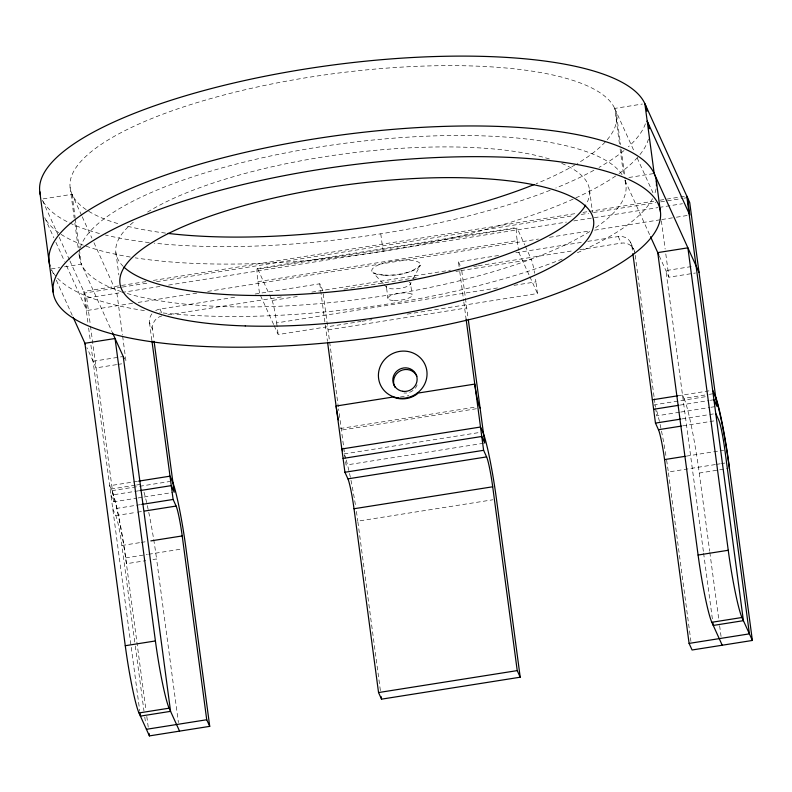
<?xml version="1.0" encoding="UTF-8"?>
<svg xmlns="http://www.w3.org/2000/svg" width="792" height="792" viewBox="0 0 792 792"><rect width="100%" height="100%" fill="white"/><g stroke="black" fill="none" stroke-linecap="round" stroke-linejoin="round"><path stroke-width="0.59" stroke-dasharray="3.96 2.97" d="M411.147 282.625L410.068 284.655L410.563 283.447L412.038 294.812M413.295 278.556L420.334 265.152C408.504 275.972 387.951 277.527 373.022 272.646L383.239 283.685M43.095 198.891L72.032 194.317L81.724 215.671M619.453 143.956L614.711 108.415L642.441 104.019M51.203 268.943L59.648 267.607M64.469 266.845L81.358 264.172L111.949 331.63M628.848 177.507L652.974 173.686M146.005 281.576L83.754 291.426L87.981 323.146M153.331 280.418L575.665 213.563M582.981 212.405L587.862 211.632M589.09 211.434L653.776 201.198M659.885 200.227L685.516 196.168M121.126 287.278L84.516 293.07L86.843 310.533L133.224 303.197M122.354 287.08L147.985 283.031M156.529 281.675L573.972 215.592M581.288 214.434L588.614 213.276M593.495 212.504L655.746 202.653M660.627 201.881L682.605 198.406M683.823 198.208L687.486 197.624M257.192 268.577L516.473 227.532M273.636 324.502L259.499 293.327L257.945 281.685A18.374 1.505 81 0 1 257.855 269.171L517.136 228.126L524.749 244.916M69.934 260.924L86.754 298.02L159.984 286.427M168.528 285.08L566.448 222.087M573.774 220.928L657.994 207.603M659.211 207.405L682.496 203.722M257.945 281.685L517.216 240.649A18.374 1.505 81 0 1 517.136 228.126M138.105 302.425L197.921 292.961M207.682 291.406L538.461 239.055M549.45 237.313L589.723 230.937M594.604 230.165L660.518 219.73M661.746 219.532L675.17 217.414M676.388 217.216L689.812 215.097M155.668 310.603A12.246 11.702 -24.4 0 1 159.994 309.078L236.838 296.921M255.133 294.02L319.78 283.783L322.77 290.387L338.303 406.811M459.113 266.726L458.469 261.835L499.94 255.272M515.8 252.757L582.892 242.144M587.763 241.372L618.265 236.541A12.246 11.702 -24.4 0 1 631.877 246.272L634.867 252.866M167.864 314.899L281.299 296.95M311.791 292.119L450.509 270.161M473.656 266.498L477.319 265.924M478.338 265.756L573.685 250.668M579.784 249.698L621.255 243.134A12.246 11.702 -24.4 0 1 634.679 251.836M269.527 294.901L272.062 300.495L300.059 296.069M343.886 289.13L418.136 277.378M455.875 271.408L459.528 270.824M460.746 270.636L531.343 259.459A18.374 1.505 81 0 1 534.6 273.299M272.062 300.495A18.374 1.505 81 0 1 276.636 322.908L499.396 287.644M514.008 285.338L535.917 281.873A18.374 1.505 81 0 0 535.184 276.873M93.07 361.281L122.017 356.707M691.238 266.597L665.914 270.607L703.454 552.024M274.141 325.621L278.19 334.551L360.964 321.453M362.182 321.255L368.27 320.295M369.488 320.107L371.923 319.72M407.227 314.127L537.471 293.515L535.917 281.873M328.046 329.878L466.726 307.93M116.582 364.637L96.079 367.874L86.902 347.638M117.78 364.439L122.611 363.677M659.211 255.846L668.903 277.21L695.435 273.002M400.346 396.99L408.87 395.644M340.451 427.937A18.374 1.505 81 0 0 340.669 428.452L475.705 407.078M476.447 408.721L341.411 430.096L340.669 428.452M137.442 481.328L109.692 485.724L111.929 490.664A55.133 4.514 81 0 1 125.651 557.905L145.985 710.295M677.695 395.812L710.276 390.654M135.303 485.199L111.187 489.02A61.251 5.019 81 0 1 126.433 563.726L145.728 560.667M136.511 485.011L141.332 484.249M682.516 395.05L684.011 398.346L708.127 394.525M709.335 394.337L714.156 393.575M111.929 490.664L138.471 486.466M139.679 486.278L169.844 481.496M344.065 453.925L479.101 432.551M705.276 396.743L654.608 404.762A55.133 4.514 81 0 1 655.241 406.316M138.679 490.793L110.939 495.178L113.929 501.772L136.848 498.148M680.16 405.078L709.097 400.495M710.305 400.307L712.721 399.92M138.046 497.96L142.877 497.198M144.085 497L173.022 492.426M483.546 443.272L346.074 465.033L338.58 408.85M679.526 412.246L656.617 415.869L655.637 408.523M680.734 412.058L709.682 407.474M710.889 407.286L715.711 406.524M140.54 504.613L112.801 509.008L115.79 515.602A24.503 2.01 81 0 1 121.889 545.48L135.135 644.747M682.011 418.909L708.553 414.701M709.761 414.513L713.384 413.939M115.79 515.602L136.293 512.355M137.501 512.167L142.332 511.404M682.595 425.878L715.166 420.73M121.889 545.48L139.986 542.619M141.194 542.431L146.015 541.669M686.278 456.142L718.849 450.985M720.057 450.797L723.68 450.222M125.651 557.905L147.371 554.459M148.579 554.271L182.358 548.925M380.398 690.624L357.786 521.156L492.822 499.782M715.384 464.548L668.329 472.002L690.941 641.461M716.582 464.36L720.205 463.785M721.413 463.597L725.027 463.023M152.965 559.518L156.578 558.954L178.418 722.581M684.011 398.346A61.251 5.019 81 0 1 699.257 473.052L728.194 468.468M384.061 284.575L386.526 287.248L386.367 286.12L387.922 298.624M614.711 108.415L634.085 151.133M637.144 157.875L652.954 192.733M625.046 180.517L650.034 235.61M630.462 242.124L633.452 248.718M618.265 236.541L621.255 243.134M525.254 246.035L531.343 259.459M518.77 252.292L529.363 275.636M529.868 276.755L537.471 293.515M458.469 261.835L461.459 268.429M257.855 269.171L269.023 293.782M159.994 309.078L162.489 314.572M151.925 313.84A12.246 11.702 -24.4 0 0 149.49 322.631L152.48 329.225L153.955 340.263M82.229 216.8L91.921 238.154M93.961 242.659L116.909 293.248L122.463 334.917M42.392 200.208L58.717 236.184M59.222 237.313L69.419 259.796M44.718 217.671L53.856 237.808M55.886 242.283L64.518 261.31M66.548 265.785L86.843 310.533M51.718 270.072L54.262 275.685M56.301 280.19L72.626 316.166M699.257 473.052L709.682 551.202M709.84 552.42L718.809 619.582M719.621 625.69L721.086 636.679M661.379 220.829L665.141 249.015M665.795 253.915L668.903 277.21M703.603 553.133L712.434 619.324M616.631 115.256L620.562 144.669M621.215 149.569L625.136 178.982M625.304 180.21L625.957 185.11M635.194 255.321L654.162 397.485M654.331 398.713L655.469 407.296M620.106 148.856L623.7 175.824M631.877 246.272L632.699 252.4M589.515 189.912L592.515 212.365M517.216 240.649L518.463 249.965M461.776 270.824L468.191 318.919M459.766 271.607L463.686 300.96M463.845 302.138L466.132 319.295M380.764 233.808L383.09 251.272M319.78 283.783L327.452 341.243M276.636 322.908L278.19 334.551M149.49 322.631L151.945 341.015M115.86 252.509L118.849 274.953M122.631 336.145L126.225 363.102M146.797 716.364L148.262 727.363M135.293 645.975L143.966 710.919M144.778 717.047L145.431 721.948M86.754 298.02L90.357 324.987M90.486 326.086L113.929 501.772M72.032 194.317L75.141 217.602M75.309 218.83L79.23 248.243M79.388 249.46L81.358 264.172M70.112 187.476L74.201 218.107M74.854 223.017L78.279 248.747M78.943 253.658L79.428 257.331M88.635 328.027L90.268 340.233M90.912 345.114L139.768 711.216M409.197 282.13A12.246 3.475 -7.6 0 1 400.782 288.229A12.246 3.475 -7.6 0 1 386.328 286.239M417.146 384.932A12.246 11.702 -24.4 0 1 403.89 393M152.48 329.225A12.246 11.702 -24.4 0 1 161.905 315.899M656.726 410.87A55.133 4.514 81 0 1 665.973 455.945M666.626 460.142A55.133 4.514 81 0 1 668.171 470.814M344.698 455.469A55.133 4.514 81 0 1 345.411 457.499M346.183 460.023A55.133 4.514 81 0 1 355.608 506.167M356.4 511.375A55.133 4.514 81 0 1 357.786 521.156M656.063 188.882A306.306 86.991 -7.6 0 1 654.36 194.713M652.529 198.644A306.306 86.991 -7.6 0 1 575.18 253.688M562.201 259.063A306.306 86.991 -7.6 0 1 159.796 312.602M144.441 310.583A306.306 86.991 -7.6 0 1 57.133 277.754M55.747 276.151A306.306 86.991 -7.6 0 1 51.628 269.914M561.706 163.38A238.887 67.845 -7.6 0 1 586.535 203.613M123.285 266.449A238.887 67.845 -7.6 0 1 135.085 220.79M147.55 212.098A238.887 67.845 -7.6 0 1 551.083 159.509M624.918 180.517A275.646 78.289 -7.6 0 1 593.634 229.017M589.723 231.521A275.646 78.289 -7.6 0 1 127.126 293.456M121.334 291.624A275.646 78.289 -7.6 0 1 79.388 252.44M80.309 247.738A275.646 78.289 -7.6 0 1 342.441 143.609A275.646 78.289 -7.6 0 1 622.532 175.438M117.8 223.591A275.646 78.289 -7.6 0 1 158.459 115.87A275.646 78.289 -7.6 0 1 516.562 69.082A275.646 78.289 -7.6 0 1 577.338 163.538M575.239 164.785A275.646 78.289 -7.6 0 1 536.144 183.724M165.568 233.095A275.646 78.289 -7.6 0 1 125.393 225.71M648.44 139.055A306.266 86.981 -7.6 0 1 639.788 154.806M637.59 157.38A306.266 86.981 -7.6 0 1 618.502 174.002M615.701 175.953A306.266 86.981 -7.6 0 1 135.214 257.845M130.264 257.044A306.266 86.981 -7.6 0 1 44.718 217.602M645.411 123.77A306.266 86.981 -7.6 0 1 628.353 146.837M624.007 150.569A306.266 86.981 -7.6 0 1 599.019 167.419M593.911 170.27A306.266 86.981 -7.6 0 1 555.826 188.021M550.163 190.268A306.266 86.981 -7.6 0 1 154.163 243.144M149.282 242.6A306.266 86.981 -7.6 0 1 105.366 235.016M99.475 233.521A306.266 86.981 -7.6 0 1 42.392 200.138M143.995 492.099A61.251 5.019 81 0 1 156.578 558.954M383.536 275.161A24.503 6.96 -7.6 0 0 420.394 264.775A24.503 6.96 -7.6 0 0 384.358 262.904A24.503 6.96 -7.6 0 0 383.536 275.161M394.258 300.514A12.246 3.475 -7.6 0 0 412.127 295.119A12.246 3.475 -7.6 0 0 393.555 294.525A12.246 3.475 -7.6 0 0 394.258 300.514"/><path stroke-width="1.19" d="M393.772 396.911L336.095 406.039A18.374 1.505 81 0 0 338.402 419.839M417.127 393.218L474.774 384.09A18.374 1.505 81 0 0 479.348 406.494L480.101 408.147M138.64 481.14L170.013 476.17L172.25 481.12A55.133 4.514 81 0 1 185.971 548.351L209.722 726.353L149.401 735.897L138.986 712.948A55.133 4.514 81 0 1 125.265 645.718L84.912 343.282L115.058 338.511L155.41 640.946A55.133 4.514 81 0 0 169.132 708.177L179.556 731.125M652.361 399.821L677.695 395.812M139.887 490.594L171.24 485.635L174.23 492.228L154.113 341.481M343.084 458.429L481.764 436.481L484.763 443.075L468.3 319.73M653.628 409.276L678.952 405.266M141.748 504.425L173.121 499.455L176.111 506.058A24.503 2.01 81 0 1 182.21 535.937L206.732 719.75L209.722 726.353M344.926 472.26L483.615 450.311L486.605 456.905A24.503 2.01 81 0 1 492.703 486.783L517.226 670.606L520.215 677.2L381.536 699.158L378.546 692.554L354.014 508.741A24.503 2.01 81 0 0 347.916 478.853L344.926 472.26L327.601 342.411M632.857 253.628L655.469 423.106L680.803 419.097M144.738 511.018L176.111 506.058M347.916 478.853L486.605 456.905M655.469 423.106L658.459 429.7L681.387 426.076M150.836 540.896L182.21 535.937M354.014 508.741L492.703 486.783M658.459 429.7A24.503 2.01 81 0 1 664.557 459.588L685.07 456.34M125.265 645.718L155.41 640.946M728.244 550.272L687.892 247.837L657.746 252.608L698.098 555.043L728.244 550.272A55.133 4.514 81 0 0 741.965 617.503L752.4 640.451L692.079 649.994L689.089 643.401L664.557 459.588M138.986 712.948L169.132 708.177M698.098 555.043A55.133 4.514 81 0 0 711.82 622.274L741.965 617.503M146.411 729.303L206.732 719.75M378.546 692.554L517.226 670.606M689.089 643.401L749.41 633.857L724.878 450.034A24.503 2.01 81 0 0 718.78 420.156L715.79 413.553M699.049 272.438L654.182 173.498L644.856 103.643L689.723 202.574L716.918 406.326L713.919 399.732M650.539 236.729L658.766 254.856M712.661 390.278L714.928 395.218A55.133 4.514 81 0 1 728.65 462.449L752.38 640.451M711.82 622.274L722.225 645.223M342.718 450.955L341.817 448.975L480.506 427.027L482.744 431.967A55.133 4.514 81 0 1 496.475 499.207L520.215 677.2M112.464 332.749L124.186 358.608M73.131 317.285L85.368 344.272M687.486 197.624L689.812 215.097L647.183 121.107A306.266 86.981 -7.6 0 1 649.331 128.71M686.733 195.98L743.401 620.671L713.255 625.442L712.929 622.987M656.35 181.081L660.449 211.801A306.306 86.991 -7.6 0 1 213.751 346.827A306.306 86.991 -7.6 0 1 196.159 197.159A306.306 86.991 -7.6 0 1 660.449 211.801M466.122 319.235L483.615 450.311M381.209 696.712L381.536 699.158M151.945 341.015L173.121 499.455M123.225 356.509L170.567 711.345L140.422 716.116L140.105 713.661M149.084 733.451L149.401 735.897M39.748 191.486L53.123 292.05M417.503 393.703A24.483 24.255 -44.9 0 1 393.644 397.238M395.079 387.347A12.246 11.702 -24.4 0 1 400.366 370.874A12.246 11.702 -24.4 0 1 416.889 376.24M714.156 393.575A61.251 5.019 81 0 1 729.402 468.28M50.064 265.973A306.266 86.981 -7.6 0 1 342.322 134.848A306.266 86.981 -7.6 0 1 656.429 185.714M585.674 205.148A238.887 67.845 -7.6 0 1 362.498 288.347A238.887 67.845 -7.6 0 1 124.077 267.211M40.362 194.782A306.266 86.981 -7.6 0 1 327.363 65.756A306.266 86.981 -7.6 0 1 646.995 111.246M533.907 184.625A275.646 78.289 -7.6 0 1 167.973 233.392M398.416 398.039A24.503 23.404 -24.4 0 0 425.611 365.944A24.503 23.404 -24.4 0 0 384.16 360.073A24.503 23.404 -24.4 0 0 398.416 398.039M402.781 391.307A12.246 11.702 -24.4 0 0 416.424 375.289A12.246 11.702 -24.4 0 0 395.713 372.299A12.246 11.702 -24.4 0 0 402.781 391.307M245.233 325.938A238.887 67.845 -7.6 0 0 593.614 220.631A238.887 67.845 -7.6 0 0 231.511 209.207A238.887 67.845 -7.6 0 0 245.233 325.938"/></g></svg>
